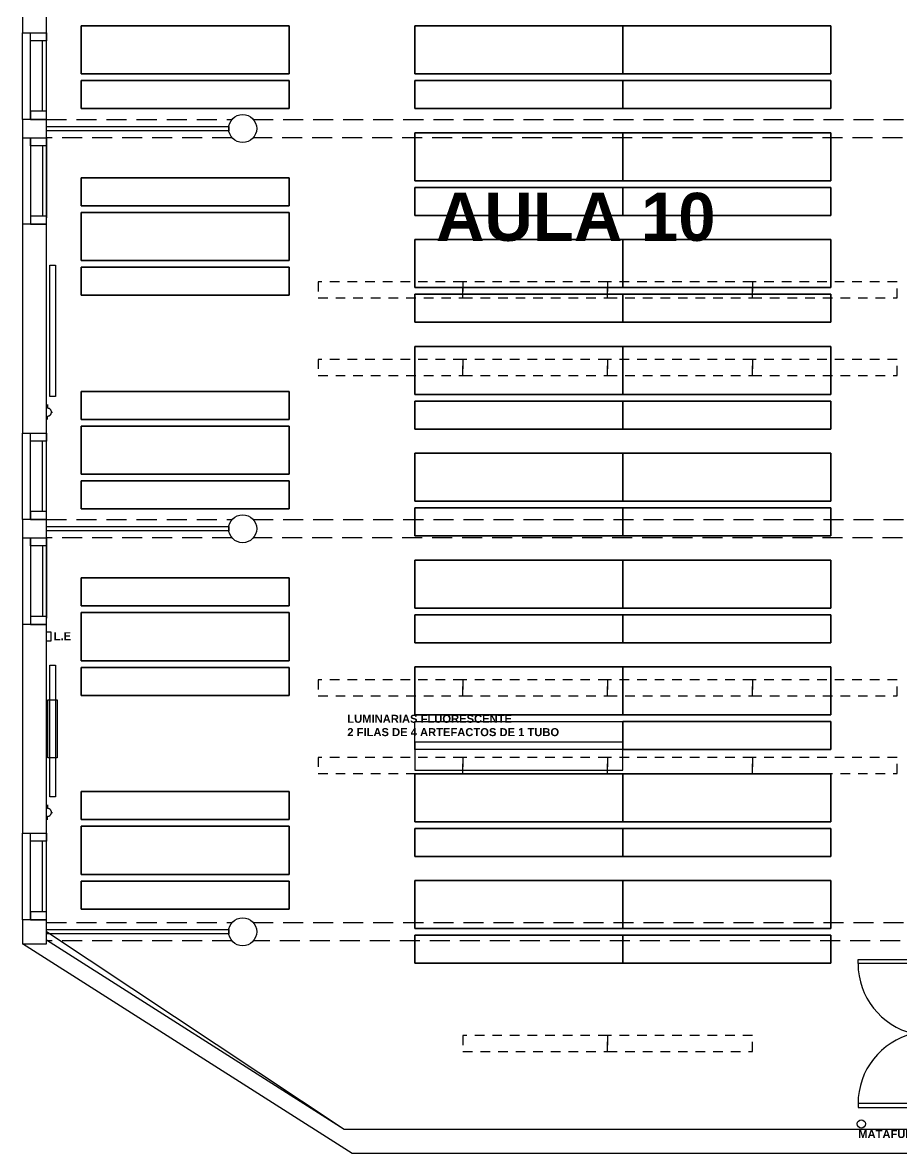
# Model space of a CAD drawing. Header units: millimetres. Extents: x -735 to -481, y 85 to 450.
# Drawn here: x -707.31 to -696.33, y 208.15 to 222.28 of the extents above; entities that cross this region are included whole.
import ezdxf

# ---------------------------------------------------------------- set-up
doc = ezdxf.new("R2010")
doc.units = ezdxf.units.MM
doc.linetypes.add('ACAD_ISO02W100', pattern=[15, 12, -3])
doc.linetypes.add('DASHED', pattern=[0.75, 0.5, -0.25])
doc.layers.get('0').update_dxf_attribs({"color": 6, "linetype": 'CONTINUOUS'})
for name, color, linetype in [('A-CARPINTERIAS PUERTAS', 2, 'CONTINUOUS'), ('A-CARPINTERIAS VENTANAS', 2, 'CONTINUOUS'), ('A-MUROS', 5, 'CONTINUOUS'), ('dib - texto', 2, 'CONTINUOUS'), ('E-COLUMNAS CILINDRICAS', 6, 'CONTINUOUS'), ('ESTUFAS', 50, 'CONTINUOUS'), ('iluminacion LED', 10, 'CONTINUOUS'), ('LUZ EMERGENCIA', 2, 'CONTINUOUS'), ('matafuegos', 1, 'CONTINUOUS'), ('mobiliario aulas', 254, 'CONTINUOUS'), ('T-LOCALES', 7, 'CONTINUOUS'), ('tomas', 10, 'CONTINUOUS'), ('VISTA2', 2, 'CONTINUOUS')]:
    doc.layers.add(name, color=color, linetype=linetype)
doc.layers.add('SUPERFICIES', color=6, linetype='CONTINUOUS', plot=False)
doc.styles.add('ARIAL', font='swisseb.ttf', dxfattribs={"width": 1.32})
doc.styles.add('STYLE1', font='swisseb.ttf', dxfattribs={"width": 1.32})

# ---------------------------------------------------------------- blocks, each defined once
blk = doc.blocks.new('P90DOBLE')
at = {"color": 3}
for points in [[(-0.002539999999999991, 0.04763515999999984), (-0.002539999999999991, 0.04636515999999991), (-0.0254, 0.04636515999999991), (-0.0254, 0.04763515999999984)], [(-0.002539999999999991, 0.000624840000000168), (-0.002539999999999991, 0.001894840000000096), (-0.0254, 0.001894840000000096), (-0.0254, 0.000624840000000168)]]:
    blk.add_lwpolyline(points, close=True, dxfattribs=at)
at = {"color": 2}
for points in [[(-0.002539999999999991, 0.04826), (-0.002539999999999991, 0.04763515999999984), (-0.001269999999999996, 0.04763515999999984), (-0.001269999999999996, 0.04700015999999987), (-3.524958103184872e-19, 0.04700015999999987), (0, 0.04763515999999984), (0, 0.04763515999999984), (0, 0.04826)], [(-0.002539999999999991, 0), (-0.002539999999999991, 0.000624840000000168), (-0.001269999999999995, 0.000624840000000168), (-0.001269999999999995, 0.001259840000000132), (0, 0.001259840000000132), (0, 0.000624840000000168), (0, 0.000624840000000168), (0, 0)]]:
    blk.add_lwpolyline(points, dxfattribs=at)
at = {"color": 1}
for centre, start, end in [((-0.002539999999999991, 0.04636515999999991), 180, 256.5730259305121), ((-0.002539999999999991, 0.001894840000000096), 103.4269740694878, 180)]:
    blk.add_arc(centre, 0.02286000000000014, start, end, dxfattribs=at)

msp = doc.modelspace()

# ---------------------------------------------------------------- linework, layer by layer
at = {"layer": 'A-CARPINTERIAS VENTANAS'}
for p, q in [((-707.3096731938923, 221.0680430896593), (-707.3096731938923, 222.1480430896592)), ((-707.2096731938924, 221.0680430896593), (-707.2096731938924, 222.0680430896593)), ((-707.0596731938923, 221.1680430896592), (-707.0596731938923, 222.0480430896593)), ((-707.0096731938926, 221.1680430896592), (-707.0096731938926, 222.0680430896593)), ((-707.3096731938923, 220.8380430896593), (-707.3096731938923, 219.7580430896594)), ((-707.2096731938924, 220.8380430896593), (-707.2096731938924, 219.8380430896593)), ((-707.0596731938923, 220.7380430896594), (-707.0596731938923, 219.8580430896593)), ((-707.0096731938926, 220.7380430896594), (-707.0096731938926, 219.8380430896593)), ((-707.3096731938923, 216.0680430896595), (-707.3096731938923, 217.1480430896595)), ((-707.2096731938924, 216.0680430896595), (-707.2096731938924, 217.0680430896595)), ((-707.0596731938923, 216.1680430896594), (-707.0596731938923, 217.0480430896596)), ((-707.0096731938926, 216.1680430896594), (-707.0096731938926, 217.0680430896595)), ((-707.3096731938923, 215.8380430896595), (-707.3096731938923, 214.7580430896596)), ((-707.2096731938924, 215.8380430896595), (-707.2096731938924, 214.8380430896595)), ((-707.0596731938923, 215.7380430896596), (-707.0596731938923, 214.8580430896595)), ((-707.0096731938926, 215.7380430896596), (-707.0096731938926, 214.8380430896595)), ((-707.3096731938923, 211.0680430896598), (-707.3096731938923, 212.1480430896597)), ((-707.2096731938924, 211.0680430896598), (-707.2096731938924, 212.0680430896598)), ((-707.0596731938923, 211.1680430896597), (-707.0596731938923, 212.0480430896598)), ((-707.0096731938926, 211.1680430896597), (-707.0096731938926, 212.0680430896598))]:
    msp.add_line(p, q, dxfattribs=at)
for points in [[(-707.0096731938926, 222.1480430896592), (-707.0096731938926, 222.0480430896593), (-707.2096731938924, 222.0480430896593), (-707.2096731938924, 222.1480430896592)], [(-707.0096731938926, 221.0680430896593), (-707.0096731938926, 221.1680430896592), (-707.2096731938924, 221.1680430896592), (-707.2096731938924, 221.0680430896593)], [(-707.0096731938926, 220.8380430896593), (-707.0096731938926, 220.7380430896594), (-707.2096731938924, 220.7380430896594), (-707.2096731938924, 220.8380430896593)], [(-707.0096731938926, 219.7580430896594), (-707.0096731938926, 219.8580430896593), (-707.2096731938924, 219.8580430896593), (-707.2096731938924, 219.7580430896594)], [(-707.0096731938926, 217.1480430896595), (-707.0096731938926, 217.0480430896596), (-707.2096731938924, 217.0480430896596), (-707.2096731938924, 217.1480430896595)], [(-707.0096731938926, 216.0680430896595), (-707.0096731938926, 216.1680430896594), (-707.2096731938924, 216.1680430896594), (-707.2096731938924, 216.0680430896595)], [(-707.0096731938926, 215.8380430896595), (-707.0096731938926, 215.7380430896596), (-707.2096731938924, 215.7380430896596), (-707.2096731938924, 215.8380430896595)], [(-707.0096731938926, 214.7580430896596), (-707.0096731938926, 214.8580430896595), (-707.2096731938924, 214.8580430896595), (-707.2096731938924, 214.7580430896596)], [(-707.0096731938926, 212.1480430896597), (-707.0096731938926, 212.0480430896598), (-707.2096731938924, 212.0480430896598), (-707.2096731938924, 212.1480430896597)], [(-707.0096731938926, 211.0680430896598), (-707.0096731938926, 211.1680430896597), (-707.2096731938924, 211.1680430896597), (-707.2096731938924, 211.0680430896598)]]:
    msp.add_lwpolyline(points, close=True, dxfattribs=at)
at = {"layer": 'A-MUROS'}
msp.add_line((-695.9715288888219, 208.4494215622974), (-703.2899936253166, 208.4494215622974), dxfattribs=at)
at = {"layer": 'E-COLUMNAS CILINDRICAS'}
for centre in [(-704.5596731938923, 220.9530430896591), (-704.5596731938923, 215.9530430896595), (-704.5596731938923, 210.9180430896599)]:
    msp.add_circle(centre, 0.175, dxfattribs=at)
at = {"layer": 'ESTUFAS', "linetype": 'ACAD_ISO02W100'}
msp.add_lwpolyline([(-706.8784931214083, 213.8139362477118), (-706.8784931214083, 213.0921499316076), (-706.9928426803107, 213.0921499316076), (-706.9928426803107, 213.8139362477118)], close=True, dxfattribs=at)
at = {"layer": 'iluminacion LED', "linetype": 'ACAD_ISO02W100', "ltscale": 0.01}
for points in [[(-701.8090731024421, 218.8365025784645), (-701.8090731024421, 219.0365025784646), (-703.6177067728178, 219.0365025784646), (-703.6177067728178, 218.8365025784645)], [(-700.0004394320664, 218.8365025784645), (-700.0004394320664, 219.0365025784646), (-701.8090731024421, 219.0365025784646), (-701.8090731024421, 218.8365025784645)], [(-698.191805761691, 218.8365025784645), (-698.191805761691, 219.0365025784646), (-700.0004394320664, 219.0365025784646), (-700.0004394320664, 218.8365025784645)], [(-696.3831720913155, 218.8365025784645), (-696.3831720913155, 219.0365025784646), (-698.191805761691, 219.0365025784646), (-698.191805761691, 218.8365025784645)], [(-701.8090731024421, 217.8695836008537), (-701.8090731024421, 218.0695836008537), (-703.6177067728178, 218.0695836008537), (-703.6177067728178, 217.8695836008537)], [(-700.0004394320664, 217.8695836008537), (-700.0004394320664, 218.0695836008537), (-701.8090731024421, 218.0695836008537), (-701.8090731024421, 217.8695836008537)], [(-698.191805761691, 217.8695836008537), (-698.191805761691, 218.0695836008537), (-700.0004394320664, 218.0695836008537), (-700.0004394320664, 217.8695836008537)], [(-696.3831720913155, 217.8695836008537), (-696.3831720913155, 218.0695836008537), (-698.191805761691, 218.0695836008537), (-698.191805761691, 217.8695836008537)], [(-701.8090731024421, 213.8640144745478), (-701.8090731024421, 214.0640144745479), (-703.6177067728178, 214.0640144745479), (-703.6177067728178, 213.8640144745478)], [(-700.0004394320664, 213.8640144745478), (-700.0004394320664, 214.0640144745479), (-701.8090731024421, 214.0640144745479), (-701.8090731024421, 213.8640144745478)], [(-698.191805761691, 213.8640144745478), (-698.191805761691, 214.0640144745479), (-700.0004394320664, 214.0640144745479), (-700.0004394320664, 213.8640144745478)], [(-696.3831720913155, 213.8640144745478), (-696.3831720913155, 214.0640144745479), (-698.191805761691, 214.0640144745479), (-698.191805761691, 213.8640144745478)], [(-701.8090731024421, 212.897095496937), (-701.8090731024421, 213.097095496937), (-703.6177067728178, 213.097095496937), (-703.6177067728178, 212.897095496937)], [(-700.0004394320664, 212.897095496937), (-700.0004394320664, 213.097095496937), (-701.8090731024421, 213.097095496937), (-701.8090731024421, 212.897095496937)], [(-698.191805761691, 212.897095496937), (-698.191805761691, 213.097095496937), (-700.0004394320664, 213.097095496937), (-700.0004394320664, 212.897095496937)], [(-696.3831720913155, 212.897095496937), (-696.3831720913155, 213.097095496937), (-698.191805761691, 213.097095496937), (-698.191805761691, 212.897095496937)], [(-700.0004394320664, 209.4228627226751), (-700.0004394320664, 209.6228627226752), (-701.8090731024421, 209.6228627226752), (-701.8090731024421, 209.4228627226751)], [(-698.191805761691, 209.4228627226751), (-698.191805761691, 209.6228627226752), (-700.0004394320664, 209.6228627226752), (-700.0004394320664, 209.4228627226751)]]:
    msp.add_lwpolyline(points, close=True, dxfattribs=at)
at = {"layer": 'LUZ EMERGENCIA'}
msp.add_lwpolyline([(-706.9561710668644, 214.6648543132544), (-706.9561710668644, 214.5478427250303), (-707.0096731938921, 214.5478427250303), (-707.0096731938921, 214.6648543132544)], close=True, dxfattribs=at)
at = {"layer": 'matafuegos'}
msp.add_circle((-696.8307152424323, 208.5175621609689), 0.0510781629264973, dxfattribs=at)
at = {"layer": 'mobiliario aulas', "linetype": 'ACAD_ISO02W100'}
for points in [[(-706.5783516233769, 221.6355727709353), (-706.5783516233769, 222.2355727709352), (-703.978351623377, 222.2355727709352), (-703.978351623377, 221.6355727709353), (-706.5783516233769, 221.6355727709353)], [(-703.978351623377, 221.6355727709353), (-703.978351623377, 222.2355727709352), (-706.5783516233769, 222.2355727709352), (-706.5783516233769, 221.6355727709353), (-703.978351623377, 221.6355727709353)], [(-702.4096731938927, 221.6355727709353), (-702.4096731938927, 222.2355727709352), (-699.8096731938928, 222.2355727709352), (-699.8096731938928, 221.6355727709353), (-702.4096731938927, 221.6355727709353)], [(-699.8096731938928, 221.6355727709353), (-699.8096731938928, 222.2355727709352), (-702.4096731938927, 222.2355727709352), (-702.4096731938927, 221.6355727709353), (-699.8096731938928, 221.6355727709353)], [(-699.8096731938928, 221.6355727709353), (-699.8096731938928, 222.2355727709352), (-697.2096731938929, 222.2355727709352), (-697.2096731938929, 221.6355727709353), (-699.8096731938928, 221.6355727709353)], [(-697.2096731938929, 221.6355727709353), (-697.2096731938929, 222.2355727709352), (-699.8096731938928, 222.2355727709352), (-699.8096731938928, 221.6355727709353), (-697.2096731938929, 221.6355727709353)], [(-706.5783516233769, 221.5520264579921), (-706.5783516233769, 221.2020264579921), (-703.978351623377, 221.2020264579922), (-703.978351623377, 221.5520264579922), (-706.5783516233769, 221.5520264579921)], [(-703.978351623377, 221.5520264579921), (-703.978351623377, 221.2020264579921), (-706.5783516233769, 221.2020264579922), (-706.5783516233769, 221.5520264579922), (-703.978351623377, 221.5520264579921)], [(-702.4096731938927, 221.5520264579921), (-702.4096731938927, 221.2020264579921), (-699.8096731938928, 221.2020264579922), (-699.8096731938928, 221.5520264579922), (-702.4096731938927, 221.5520264579921)], [(-699.8096731938928, 221.5520264579921), (-699.8096731938928, 221.2020264579921), (-702.4096731938927, 221.2020264579922), (-702.4096731938927, 221.5520264579922), (-699.8096731938928, 221.5520264579921)], [(-699.8096731938928, 221.5520264579921), (-699.8096731938928, 221.2020264579921), (-697.2096731938929, 221.2020264579922), (-697.2096731938929, 221.5520264579922), (-699.8096731938928, 221.5520264579921)], [(-697.2096731938929, 221.5520264579921), (-697.2096731938929, 221.2020264579921), (-699.8096731938928, 221.2020264579922), (-699.8096731938928, 221.5520264579922), (-697.2096731938929, 221.5520264579921)], [(-702.4096731938927, 220.3008939299974), (-702.4096731938927, 220.9008939299973), (-699.8096731938928, 220.9008939299973), (-699.8096731938928, 220.3008939299974), (-702.4096731938927, 220.3008939299974)], [(-699.8096731938928, 220.3008939299974), (-699.8096731938928, 220.9008939299973), (-702.4096731938927, 220.9008939299973), (-702.4096731938927, 220.3008939299974), (-699.8096731938928, 220.3008939299974)], [(-699.8096731938928, 220.3008939299974), (-699.8096731938928, 220.9008939299973), (-697.2096731938929, 220.9008939299973), (-697.2096731938929, 220.3008939299974), (-699.8096731938928, 220.3008939299974)], [(-697.2096731938929, 220.3008939299974), (-697.2096731938929, 220.9008939299973), (-699.8096731938928, 220.9008939299973), (-699.8096731938928, 220.3008939299974), (-697.2096731938929, 220.3008939299974)], [(-706.5783516233768, 219.9884767657543), (-706.5783516233768, 220.3384767657543), (-703.9783516233769, 220.3384767657542), (-703.9783516233769, 219.9884767657542), (-706.5783516233768, 219.9884767657543)], [(-703.9783516233769, 219.9884767657543), (-703.9783516233769, 220.3384767657543), (-706.5783516233768, 220.3384767657542), (-706.5783516233768, 219.9884767657542), (-703.9783516233769, 219.9884767657543)], [(-702.4096731938927, 220.2173476170542), (-702.4096731938927, 219.8673476170542), (-699.8096731938928, 219.8673476170543), (-699.8096731938928, 220.2173476170543), (-702.4096731938927, 220.2173476170542)], [(-699.8096731938928, 220.2173476170542), (-699.8096731938928, 219.8673476170542), (-702.4096731938927, 219.8673476170543), (-702.4096731938927, 220.2173476170543), (-699.8096731938928, 220.2173476170542)], [(-699.8096731938928, 220.2173476170542), (-699.8096731938928, 219.8673476170542), (-697.2096731938929, 219.8673476170543), (-697.2096731938929, 220.2173476170543), (-699.8096731938928, 220.2173476170542)], [(-697.2096731938929, 220.2173476170542), (-697.2096731938929, 219.8673476170542), (-699.8096731938928, 219.8673476170543), (-699.8096731938928, 220.2173476170543), (-697.2096731938929, 220.2173476170542)], [(-706.5783516233768, 219.3049304528112), (-706.5783516233768, 219.9049304528111), (-703.9783516233769, 219.9049304528111), (-703.9783516233769, 219.3049304528112), (-706.5783516233768, 219.3049304528112)], [(-703.9783516233769, 219.3049304528112), (-703.9783516233769, 219.9049304528111), (-706.5783516233768, 219.9049304528111), (-706.5783516233768, 219.3049304528112), (-703.9783516233769, 219.3049304528112)], [(-702.4096731938921, 218.9662150890594), (-702.4096731938921, 219.5662150890593), (-699.8096731938922, 219.5662150890593), (-699.8096731938922, 218.9662150890594), (-702.4096731938921, 218.9662150890594)], [(-699.8096731938922, 218.9662150890594), (-699.8096731938922, 219.5662150890593), (-702.4096731938921, 219.5662150890593), (-702.4096731938921, 218.9662150890594), (-699.8096731938922, 218.9662150890594)], [(-699.8096731938922, 218.9662150890594), (-699.8096731938922, 219.5662150890593), (-697.2096731938923, 219.5662150890593), (-697.2096731938923, 218.9662150890594), (-699.8096731938922, 218.9662150890594)], [(-697.2096731938923, 218.9662150890594), (-697.2096731938923, 219.5662150890593), (-699.8096731938922, 219.5662150890593), (-699.8096731938922, 218.9662150890594), (-697.2096731938923, 218.9662150890594)], [(-706.5783516233768, 219.221384139868), (-706.5783516233768, 218.871384139868), (-703.9783516233769, 218.8713841398681), (-703.9783516233769, 219.2213841398681), (-706.5783516233768, 219.221384139868)], [(-703.9783516233769, 219.221384139868), (-703.9783516233769, 218.871384139868), (-706.5783516233768, 218.8713841398681), (-706.5783516233768, 219.2213841398681), (-703.9783516233769, 219.221384139868)], [(-702.4096731938921, 218.8826687761162), (-702.4096731938921, 218.5326687761162), (-699.8096731938922, 218.5326687761163), (-699.8096731938922, 218.8826687761163), (-702.4096731938921, 218.8826687761162)], [(-699.8096731938922, 218.8826687761162), (-699.8096731938922, 218.5326687761162), (-702.4096731938921, 218.5326687761163), (-702.4096731938921, 218.8826687761163), (-699.8096731938922, 218.8826687761162)], [(-699.8096731938922, 218.8826687761162), (-699.8096731938922, 218.5326687761162), (-697.2096731938923, 218.5326687761163), (-697.2096731938923, 218.8826687761163), (-699.8096731938922, 218.8826687761162)], [(-697.2096731938923, 218.8826687761162), (-697.2096731938923, 218.5326687761162), (-699.8096731938922, 218.5326687761163), (-699.8096731938922, 218.8826687761163), (-697.2096731938923, 218.8826687761162)], [(-702.4096731938928, 217.6315362481216), (-702.4096731938928, 218.2315362481215), (-699.8096731938929, 218.2315362481215), (-699.8096731938929, 217.6315362481216), (-702.4096731938928, 217.6315362481216)], [(-699.8096731938929, 217.6315362481216), (-699.8096731938929, 218.2315362481215), (-702.4096731938928, 218.2315362481215), (-702.4096731938928, 217.6315362481216), (-699.8096731938929, 217.6315362481216)], [(-699.8096731938929, 217.6315362481216), (-699.8096731938929, 218.2315362481215), (-697.209673193893, 218.2315362481215), (-697.209673193893, 217.6315362481216), (-699.8096731938929, 217.6315362481216)], [(-697.209673193893, 217.6315362481216), (-697.209673193893, 218.2315362481215), (-699.8096731938929, 218.2315362481215), (-699.8096731938929, 217.6315362481216), (-697.209673193893, 217.6315362481216)], [(-706.5783516233769, 217.3191190838785), (-706.5783516233769, 217.6691190838785), (-703.978351623377, 217.6691190838784), (-703.978351623377, 217.3191190838783), (-706.5783516233769, 217.3191190838785)], [(-703.978351623377, 217.3191190838785), (-703.978351623377, 217.6691190838785), (-706.5783516233769, 217.6691190838784), (-706.5783516233769, 217.3191190838783), (-703.978351623377, 217.3191190838785)], [(-702.4096731938928, 217.5479899351784), (-702.4096731938928, 217.1979899351784), (-699.8096731938929, 217.1979899351785), (-699.8096731938929, 217.5479899351785), (-702.4096731938928, 217.5479899351784)], [(-699.8096731938929, 217.5479899351784), (-699.8096731938929, 217.1979899351784), (-702.4096731938928, 217.1979899351785), (-702.4096731938928, 217.5479899351785), (-699.8096731938929, 217.5479899351784)], [(-699.8096731938929, 217.5479899351784), (-699.8096731938929, 217.1979899351784), (-697.209673193893, 217.1979899351785), (-697.209673193893, 217.5479899351785), (-699.8096731938929, 217.5479899351784)], [(-697.209673193893, 217.5479899351784), (-697.209673193893, 217.1979899351784), (-699.8096731938929, 217.1979899351785), (-699.8096731938929, 217.5479899351785), (-697.209673193893, 217.5479899351784)], [(-706.5783516233769, 216.6355727709353), (-706.5783516233769, 217.2355727709352), (-703.978351623377, 217.2355727709352), (-703.978351623377, 216.6355727709353), (-706.5783516233769, 216.6355727709353)], [(-703.978351623377, 216.6355727709353), (-703.978351623377, 217.2355727709352), (-706.5783516233769, 217.2355727709352), (-706.5783516233769, 216.6355727709353), (-703.978351623377, 216.6355727709353)], [(-702.4096731938929, 216.2968574071836), (-702.4096731938929, 216.8968574071835), (-699.809673193893, 216.8968574071835), (-699.809673193893, 216.2968574071836), (-702.4096731938929, 216.2968574071836)], [(-699.809673193893, 216.2968574071836), (-699.809673193893, 216.8968574071835), (-702.4096731938929, 216.8968574071835), (-702.4096731938929, 216.2968574071836), (-699.809673193893, 216.2968574071836)], [(-699.809673193893, 216.2968574071836), (-699.809673193893, 216.8968574071835), (-697.2096731938931, 216.8968574071835), (-697.2096731938931, 216.2968574071836), (-699.809673193893, 216.2968574071836)], [(-697.2096731938931, 216.2968574071836), (-697.2096731938931, 216.8968574071835), (-699.809673193893, 216.8968574071835), (-699.809673193893, 216.2968574071836), (-697.2096731938931, 216.2968574071836)], [(-706.5783516233769, 216.5520264579921), (-706.5783516233769, 216.2020264579921), (-703.978351623377, 216.2020264579922), (-703.978351623377, 216.5520264579922), (-706.5783516233769, 216.5520264579921)], [(-703.978351623377, 216.5520264579921), (-703.978351623377, 216.2020264579921), (-706.5783516233769, 216.2020264579922), (-706.5783516233769, 216.5520264579922), (-703.978351623377, 216.5520264579921)], [(-702.4096731938929, 216.2133110942404), (-702.4096731938929, 215.8633110942404), (-699.809673193893, 215.8633110942405), (-699.809673193893, 216.2133110942405), (-702.4096731938929, 216.2133110942404)], [(-699.809673193893, 216.2133110942404), (-699.809673193893, 215.8633110942404), (-702.4096731938929, 215.8633110942405), (-702.4096731938929, 216.2133110942405), (-699.809673193893, 216.2133110942404)], [(-699.809673193893, 216.2133110942404), (-699.809673193893, 215.8633110942404), (-697.2096731938931, 215.8633110942405), (-697.2096731938931, 216.2133110942405), (-699.809673193893, 216.2133110942404)], [(-697.2096731938931, 216.2133110942404), (-697.2096731938931, 215.8633110942404), (-699.809673193893, 215.8633110942405), (-699.809673193893, 216.2133110942405), (-697.2096731938931, 216.2133110942404)], [(-702.409673193892, 214.9621785662457), (-702.409673193892, 215.5621785662456), (-699.8096731938921, 215.5621785662456), (-699.8096731938921, 214.9621785662457), (-702.409673193892, 214.9621785662457)], [(-699.8096731938921, 214.9621785662457), (-699.8096731938921, 215.5621785662456), (-702.409673193892, 215.5621785662456), (-702.409673193892, 214.9621785662457), (-699.8096731938921, 214.9621785662457)], [(-699.8096731938921, 214.9621785662457), (-699.8096731938921, 215.5621785662456), (-697.2096731938922, 215.5621785662456), (-697.2096731938922, 214.9621785662457), (-699.8096731938921, 214.9621785662457)], [(-697.2096731938922, 214.9621785662457), (-697.2096731938922, 215.5621785662456), (-699.8096731938921, 215.5621785662456), (-699.8096731938921, 214.9621785662457), (-697.2096731938922, 214.9621785662457)], [(-706.5783516233768, 214.9884767657548), (-706.5783516233768, 215.3384767657548), (-703.9783516233769, 215.3384767657547), (-703.9783516233769, 214.9884767657547), (-706.5783516233768, 214.9884767657548)], [(-703.9783516233769, 214.9884767657548), (-703.9783516233769, 215.3384767657548), (-706.5783516233768, 215.3384767657547), (-706.5783516233768, 214.9884767657547), (-703.9783516233769, 214.9884767657548)], [(-706.5783516233768, 214.3049304528116), (-706.5783516233768, 214.9049304528116), (-703.9783516233769, 214.9049304528116), (-703.9783516233769, 214.3049304528116), (-706.5783516233768, 214.3049304528116)], [(-703.9783516233769, 214.3049304528116), (-703.9783516233769, 214.9049304528116), (-706.5783516233768, 214.9049304528116), (-706.5783516233768, 214.3049304528116), (-703.9783516233769, 214.3049304528116)], [(-702.409673193892, 214.8786322533025), (-702.409673193892, 214.5286322533024), (-699.8096731938921, 214.5286322533026), (-699.8096731938921, 214.8786322533026), (-702.409673193892, 214.8786322533025)], [(-699.8096731938921, 214.8786322533025), (-699.8096731938921, 214.5286322533024), (-702.409673193892, 214.5286322533026), (-702.409673193892, 214.8786322533026), (-699.8096731938921, 214.8786322533025)], [(-699.8096731938921, 214.8786322533025), (-699.8096731938921, 214.5286322533024), (-697.2096731938922, 214.5286322533026), (-697.2096731938922, 214.8786322533026), (-699.8096731938921, 214.8786322533025)], [(-697.2096731938922, 214.8786322533025), (-697.2096731938922, 214.5286322533024), (-699.8096731938921, 214.5286322533026), (-699.8096731938921, 214.8786322533026), (-697.2096731938922, 214.8786322533025)], [(-706.5783516233768, 214.2213841398684), (-706.5783516233768, 213.8713841398684), (-703.9783516233769, 213.8713841398685), (-703.9783516233769, 214.2213841398685), (-706.5783516233768, 214.2213841398684)], [(-703.9783516233769, 214.2213841398684), (-703.9783516233769, 213.8713841398684), (-706.5783516233768, 213.8713841398685), (-706.5783516233768, 214.2213841398685), (-703.9783516233769, 214.2213841398684)], [(-702.4096731938919, 213.6274997253078), (-702.4096731938919, 214.2274997253078), (-699.809673193892, 214.2274997253078), (-699.809673193892, 213.6274997253078), (-702.4096731938919, 213.6274997253078)], [(-699.809673193892, 213.6274997253078), (-699.809673193892, 214.2274997253078), (-702.4096731938919, 214.2274997253078), (-702.4096731938919, 213.6274997253078), (-699.809673193892, 213.6274997253078)], [(-699.809673193892, 213.6274997253078), (-699.809673193892, 214.2274997253078), (-697.2096731938921, 214.2274997253078), (-697.2096731938921, 213.6274997253078), (-699.809673193892, 213.6274997253078)], [(-697.2096731938921, 213.6274997253078), (-697.2096731938921, 214.2274997253078), (-699.809673193892, 214.2274997253078), (-699.809673193892, 213.6274997253078), (-697.2096731938921, 213.6274997253078)], [(-699.809673193892, 213.5439534123646), (-699.809673193892, 213.1939534123646), (-702.4096731938919, 213.1939534123647), (-702.4096731938919, 213.5439534123647), (-699.809673193892, 213.5439534123646)], [(-699.809673193892, 213.5439534123646), (-699.809673193892, 213.1939534123646), (-697.2096731938921, 213.1939534123647), (-697.2096731938921, 213.5439534123647), (-699.809673193892, 213.5439534123646)], [(-697.2096731938921, 213.5439534123646), (-697.2096731938921, 213.1939534123646), (-699.809673193892, 213.1939534123647), (-699.809673193892, 213.5439534123647), (-697.2096731938921, 213.5439534123646)], [(-702.4096731938921, 213.2878473871319), (-702.4096731938921, 212.9378473871319), (-699.8096731938922, 212.937847387132), (-699.8096731938922, 213.287847387132), (-702.4096731938921, 213.2878473871319)], [(-702.4096731938919, 212.29282088437), (-702.4096731938919, 212.8928208843699), (-699.809673193892, 212.8928208843699), (-699.809673193892, 212.29282088437), (-702.4096731938919, 212.29282088437)], [(-699.809673193892, 212.29282088437), (-699.809673193892, 212.8928208843699), (-702.4096731938919, 212.8928208843699), (-702.4096731938919, 212.29282088437), (-699.809673193892, 212.29282088437)], [(-699.809673193892, 212.29282088437), (-699.809673193892, 212.8928208843699), (-697.2096731938921, 212.8928208843699), (-697.2096731938921, 212.29282088437), (-699.809673193892, 212.29282088437)], [(-697.2096731938921, 212.29282088437), (-697.2096731938921, 212.8928208843699), (-699.809673193892, 212.8928208843699), (-699.809673193892, 212.29282088437), (-697.2096731938921, 212.29282088437)], [(-706.5783516233769, 212.3191190838789), (-706.5783516233769, 212.6691190838789), (-703.978351623377, 212.6691190838788), (-703.978351623377, 212.3191190838788), (-706.5783516233769, 212.3191190838789)], [(-703.978351623377, 212.3191190838789), (-703.978351623377, 212.6691190838789), (-706.5783516233769, 212.6691190838788), (-706.5783516233769, 212.3191190838788), (-703.978351623377, 212.3191190838789)], [(-706.5783516233769, 211.6355727709358), (-706.5783516233769, 212.2355727709357), (-703.978351623377, 212.2355727709357), (-703.978351623377, 211.6355727709358), (-706.5783516233769, 211.6355727709358)], [(-703.978351623377, 211.6355727709358), (-703.978351623377, 212.2355727709357), (-706.5783516233769, 212.2355727709357), (-706.5783516233769, 211.6355727709358), (-703.978351623377, 211.6355727709358)], [(-702.4096731938919, 212.2092745714268), (-702.4096731938919, 211.8592745714268), (-699.809673193892, 211.8592745714269), (-699.809673193892, 212.2092745714269), (-702.4096731938919, 212.2092745714268)], [(-699.809673193892, 212.2092745714268), (-699.809673193892, 211.8592745714268), (-702.4096731938919, 211.8592745714269), (-702.4096731938919, 212.2092745714269), (-699.809673193892, 212.2092745714268)], [(-699.809673193892, 212.2092745714268), (-699.809673193892, 211.8592745714268), (-697.2096731938921, 211.8592745714269), (-697.2096731938921, 212.2092745714269), (-699.809673193892, 212.2092745714268)], [(-697.2096731938921, 212.2092745714268), (-697.2096731938921, 211.8592745714268), (-699.809673193892, 211.8592745714269), (-699.809673193892, 212.2092745714269), (-697.2096731938921, 212.2092745714268)], [(-706.5783516233769, 211.5520264579926), (-706.5783516233769, 211.2020264579926), (-703.978351623377, 211.2020264579927), (-703.978351623377, 211.5520264579927), (-706.5783516233769, 211.5520264579926)], [(-703.978351623377, 211.5520264579926), (-703.978351623377, 211.2020264579926), (-706.5783516233769, 211.2020264579927), (-706.5783516233769, 211.5520264579927), (-703.978351623377, 211.5520264579926)], [(-702.4096731938931, 210.958142043432), (-702.4096731938931, 211.558142043432), (-699.8096731938932, 211.558142043432), (-699.8096731938932, 210.958142043432), (-702.4096731938931, 210.958142043432)], [(-699.8096731938932, 210.958142043432), (-699.8096731938932, 211.558142043432), (-702.4096731938931, 211.558142043432), (-702.4096731938931, 210.958142043432), (-699.8096731938932, 210.958142043432)], [(-699.8096731938932, 210.958142043432), (-699.8096731938932, 211.558142043432), (-697.2096731938933, 211.558142043432), (-697.2096731938933, 210.958142043432), (-699.8096731938932, 210.958142043432)], [(-697.2096731938933, 210.958142043432), (-697.2096731938933, 211.558142043432), (-699.8096731938932, 211.558142043432), (-699.8096731938932, 210.958142043432), (-697.2096731938933, 210.958142043432)], [(-702.4096731938931, 210.8745957304888), (-702.4096731938931, 210.5245957304888), (-699.8096731938932, 210.5245957304889), (-699.8096731938932, 210.8745957304889), (-702.4096731938931, 210.8745957304888)], [(-699.8096731938932, 210.8745957304888), (-699.8096731938932, 210.5245957304888), (-702.4096731938931, 210.5245957304889), (-702.4096731938931, 210.8745957304889), (-699.8096731938932, 210.8745957304888)], [(-699.8096731938932, 210.8745957304888), (-699.8096731938932, 210.5245957304888), (-697.2096731938933, 210.5245957304889), (-697.2096731938933, 210.8745957304889), (-699.8096731938932, 210.8745957304888)], [(-697.2096731938933, 210.8745957304888), (-697.2096731938933, 210.5245957304888), (-699.8096731938932, 210.5245957304889), (-699.8096731938932, 210.8745957304889), (-697.2096731938933, 210.8745957304888)]]:
    msp.add_lwpolyline(points, dxfattribs=at)
at = {"layer": 'mobiliario aulas'}
for points in [[(-704.7346731567901, 220.9257591035732), (-707.0103166424261, 220.9257591035732), (-707.0103166424261, 220.9805549857419), (-704.7346731567901, 220.9805549857419)], [(-706.967801126271, 219.2478966209606), (-706.8988125951031, 219.2478966209606), (-706.8988125951031, 217.6035043736177), (-706.967801126271, 217.6035043736177)], [(-704.7346731567901, 215.9257591035737), (-707.0103166424261, 215.9257591035737), (-707.0103166424261, 215.9805549857424), (-704.7346731567901, 215.9805549857424)], [(-706.9678011262714, 214.2478966209609), (-706.8988125951035, 214.2478966209609), (-706.8988125951035, 212.6035043736179), (-706.9678011262714, 212.6035043736179)], [(-704.7346731567901, 210.8907591035738), (-707.0103166424261, 210.8907591035738), (-707.0103166424261, 210.9455549857427), (-704.7346731567901, 210.9455549857427)]]:
    msp.add_lwpolyline(points, close=True, dxfattribs=at)
at = {"layer": 'SUPERFICIES'}
for p, q in [((-703.2899933701002, 208.4494214231683), (-707.0096731938926, 210.814308895136)), ((-703.1909004004912, 208.1494214231679), (-707.3096731938928, 210.7680430896598)), ((-695.9715286336051, 208.4494214231681), (-703.2899933700998, 208.4494214231681)), ((-695.9715286336051, 208.1494214231681), (-703.1909004004921, 208.1494214231679))]:
    msp.add_line(p, q, dxfattribs=at)
for points in [[(-703.289993625317, 208.4494215622976), (-707.0096734491094, 210.9180432287891), (-707.009673449109, 229.5580432287882), (-692.6096734491098, 229.5580432287882), (-692.609673449111, 211.043043228789), (-695.9715288888215, 211.0430432287892), (-695.9715288888219, 208.4494215622974)], [(-707.3096731938923, 222.1480430896592), (-707.0096731938921, 222.1480430896592), (-707.0096731938921, 224.7580430896591), (-707.3096731938923, 224.7580430896591)], [(-707.3096731938928, 220.8380430896593), (-707.0096731938926, 220.8380430896593), (-707.0096731938926, 221.0680430896593), (-707.3096731938928, 221.0680430896593)], [(-707.3096731938923, 217.1480430896595), (-707.0096731938921, 217.1480430896595), (-707.0096731938921, 219.7580430896594), (-707.3096731938923, 219.7580430896594)], [(-707.3096731938928, 215.8380430896595), (-707.0096731938926, 215.8380430896595), (-707.0096731938926, 216.0680430896595), (-707.3096731938928, 216.0680430896595)], [(-707.3096731938923, 212.1480430896597), (-707.0096731938921, 212.1480430896597), (-707.0096731938921, 214.7580430896596), (-707.3096731938923, 214.7580430896596)], [(-707.3096731938928, 210.7680430896598), (-707.0096731938926, 210.7680430896598), (-707.0096731938926, 211.0680430896598), (-707.3096731938928, 211.0680430896598)]]:
    msp.add_lwpolyline(points, close=True, dxfattribs=at)
at = {"layer": 'tomas', "linetype": 'ACAD_ISO02W100'}
for p, q in [((-706.9990053697246, 217.5047476461897), (-706.9990053697246, 217.4595523420699)), ((-706.9990053697246, 217.3171522044794), (-706.9990053697246, 217.3602216490634)), ((-706.9493400232212, 217.4098869955668), (-706.9369487476023, 217.4098869955668)), ((-706.9990053697246, 212.5047476461899), (-706.9990053697246, 212.4595523420702)), ((-706.9990053697246, 212.3171522044796), (-706.9990053697246, 212.3602216490636)), ((-706.9493400232212, 212.409886995567), (-706.9369487476023, 212.409886995567))]:
    msp.add_line(p, q, dxfattribs=at)
for centre in [(-706.9990053697246, 217.4098869955668), (-706.9990053697246, 212.409886995567)]:
    msp.add_arc(centre, 0.04966534650331026, 270, 90, dxfattribs=at)
at = {"layer": 'VISTA2', "linetype": 'DASHED', "ltscale": 0.5}
for p, q in [((-707.0096731938926, 221.0680430896591), (-704.6915822534751, 221.0680430896591)), ((-704.4277641343095, 221.0680430896591), (-695.1915822534755, 221.0680430896591)), ((-704.6915822534751, 220.8380430896591), (-707.0096731938926, 220.8380430896591)), ((-695.1915822534755, 220.8380430896592), (-704.4277641343095, 220.8380430896591)), ((-707.0096731938926, 216.0680430896595), (-704.6915822534751, 216.0680430896595)), ((-704.4277641343095, 216.0680430896595), (-695.1915822534755, 216.0680430896595)), ((-704.6915822534751, 215.8380430896595), (-707.0096731938926, 215.8380430896595)), ((-695.1915822534755, 215.8380430896596), (-704.4277641343095, 215.8380430896595)), ((-707.0096731938926, 211.0330430896599), (-704.6915822534751, 211.0330430896599)), ((-704.4277641343095, 211.0330430896599), (-695.9715286336042, 211.0330430896599)), ((-704.6915822534751, 210.8030430896599), (-707.0096731938926, 210.8030430896599)), ((-695.9715286336046, 210.8030430896599), (-704.4277641343095, 210.8030430896599))]:
    msp.add_line(p, q, dxfattribs=at)

# ---------------------------------------------------------------- block references
at = {"layer": 'A-CARPINTERIAS PUERTAS', "xscale": 39.37007874016012, "yscale": 39.37007874016012, "zscale": 39.37007874016012}
msp.add_blockref('P90DOBLE', (-695.8715286336065, 208.6962322564147), dxfattribs=at)

# ---------------------------------------------------------------- texts
at = {"layer": 'dib - texto', "insert": (-702.1445889896316, 220.1498021966939), "char_height": 0.6, "width": 20.056, "attachment_point": 1, "style": 'STYLE1'}
msp.add_mtext('{\\fArial|b1|i0|c0|p34;AULA 10}', dxfattribs=at)
at = {"layer": 'T-LOCALES', "ltscale": 0.5, "char_height": 0.1, "width": 5.620562567253373, "attachment_point": 1, "style": 'ARIAL'}
for s, insert in [('{\\fSwis721 Lt BT|b1|i0|c0|p34;L.E}', (-706.9208593802297, 214.6608023373164)), ('{\\fSwis721 Lt BT|b1|i0|c0|p34;LUMINARIAS FLUORESCENTE\\P2 FILAS DE 4 ARTEFACTOS DE 1 TUBO}', (-703.2524370958403, 213.6288564629311)), ('{\\fSwis721 Lt BT|b1|i0|c0|p34;MATAFUEGO}', (-696.8690246455618, 208.4413145663579))]:
    msp.add_mtext(s, dxfattribs=dict(at, insert=insert))

doc.saveas('drawing.dxf')
